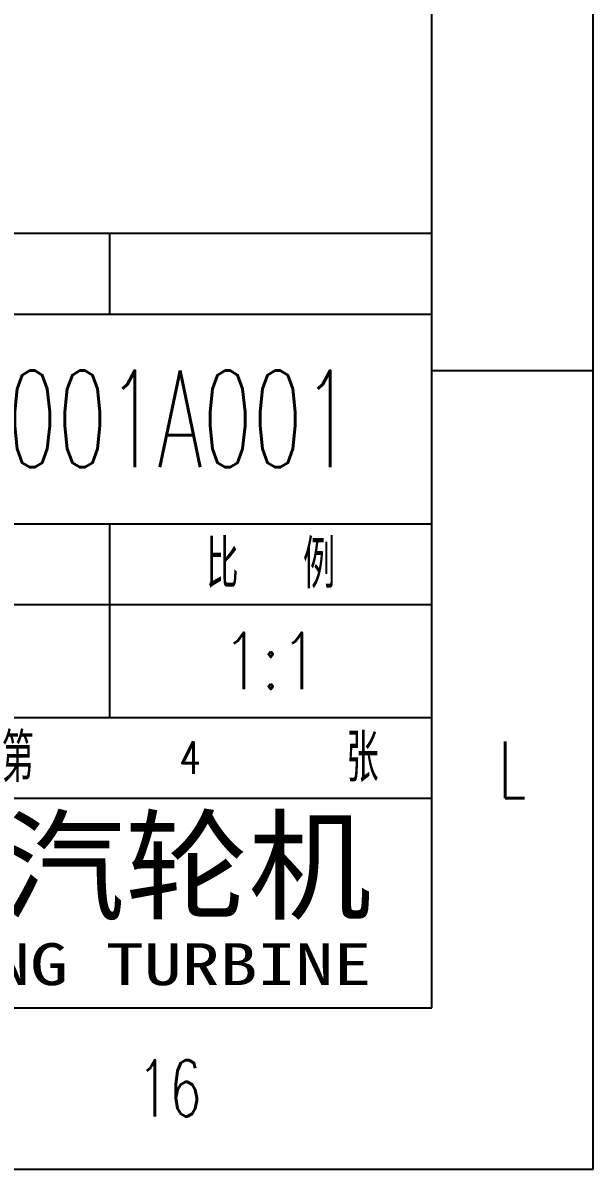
# Model space of a CAD drawing. Header units: millimetres. Extents: x 0 to 841, y 0 to 594.
# Drawn here: x 805.6 to 841, y 0 to 71 of the extents above; entities that cross this region are included whole.
import ezdxf
from ezdxf.enums import TextEntityAlignment as Align

# ---------------------------------------------------------------- set-up
doc = ezdxf.new("R2010")
doc.units = ezdxf.units.MM
doc.layers.add('PDM_Title', color=7, linetype='Continuous')
doc.styles.add('HZ', font='TXT.SHX', dxfattribs={"width": 0.667, "bigfont": 'HZTXT.SHX'})
doc.styles.add('pdmHT', font='SIMHEI.TTF')

# ---------------------------------------------------------------- blocks, each defined once
blk = doc.blocks.new('FitPDM_DWGFrame')
at = {"layer": 'PDM_Title', "color": 2}
for p, q in [((841, 0), (841, 594)), ((811, 58), (811, 53)), ((771, 53), (831, 53)), ((831, 49.5), (841, 49.5)), ((771, 40), (831, 40)), ((811, 40), (811, 28)), ((771, 35), (831, 35)), ((771, 28), (831, 28)), ((771, 23), (831, 23)), ((0, 0), (841, 0))]:
    blk.add_line(p, q, dxfattribs=at)
at = {"layer": 'PDM_Title', "color": 0}
for p, q in [((831, 10), (831, 584)), ((831, 58), (651, 58)), ((25, 10), (831, 10))]:
    blk.add_line(p, q, dxfattribs=at)
at = {"layer": 'PDM_Title', "color": 2, "style": 'HZ'}
for s, height, width, p in [('A012B-000001A001', 6, 0.604169, (801, 46.5)), ('比\u3000\u3000例', 3, 0.667, (821, 37.5)), ('1:1', 3.5, 0.8, (821, 31.5)), ('第          张', 3, 0.667, (816, 25.5)), ('4', 2, 0.8, (816, 25.5)), ('L', 3.5, 0.667, (836, 24.75)), ('16', 3.5, 0.667, (814.7188, 5))]:
    blk.add_text(s, height=height, dxfattribs=dict(at, width=width)).set_placement(p, align=Align.MIDDLE_CENTER)
at = {"layer": 'PDM_Title', "color": 2, "style": 'pdmHT'}
for s, height, width, p in [('东方汽轮机', 5.5, 1.02, (789, 16.0426)), ('DONGFANG TURBINE', 2.6, 1.33, (789.6, 11.4))]:
    blk.add_text(s, height=height, dxfattribs=dict(at, width=width)).set_placement(p)

msp = doc.modelspace()

# ---------------------------------------------------------------- block references
at = {"layer": 'PDM_Title'}
msp.add_blockref('FitPDM_DWGFrame', (0, 0), dxfattribs=at)

doc.saveas('drawing.dxf')
